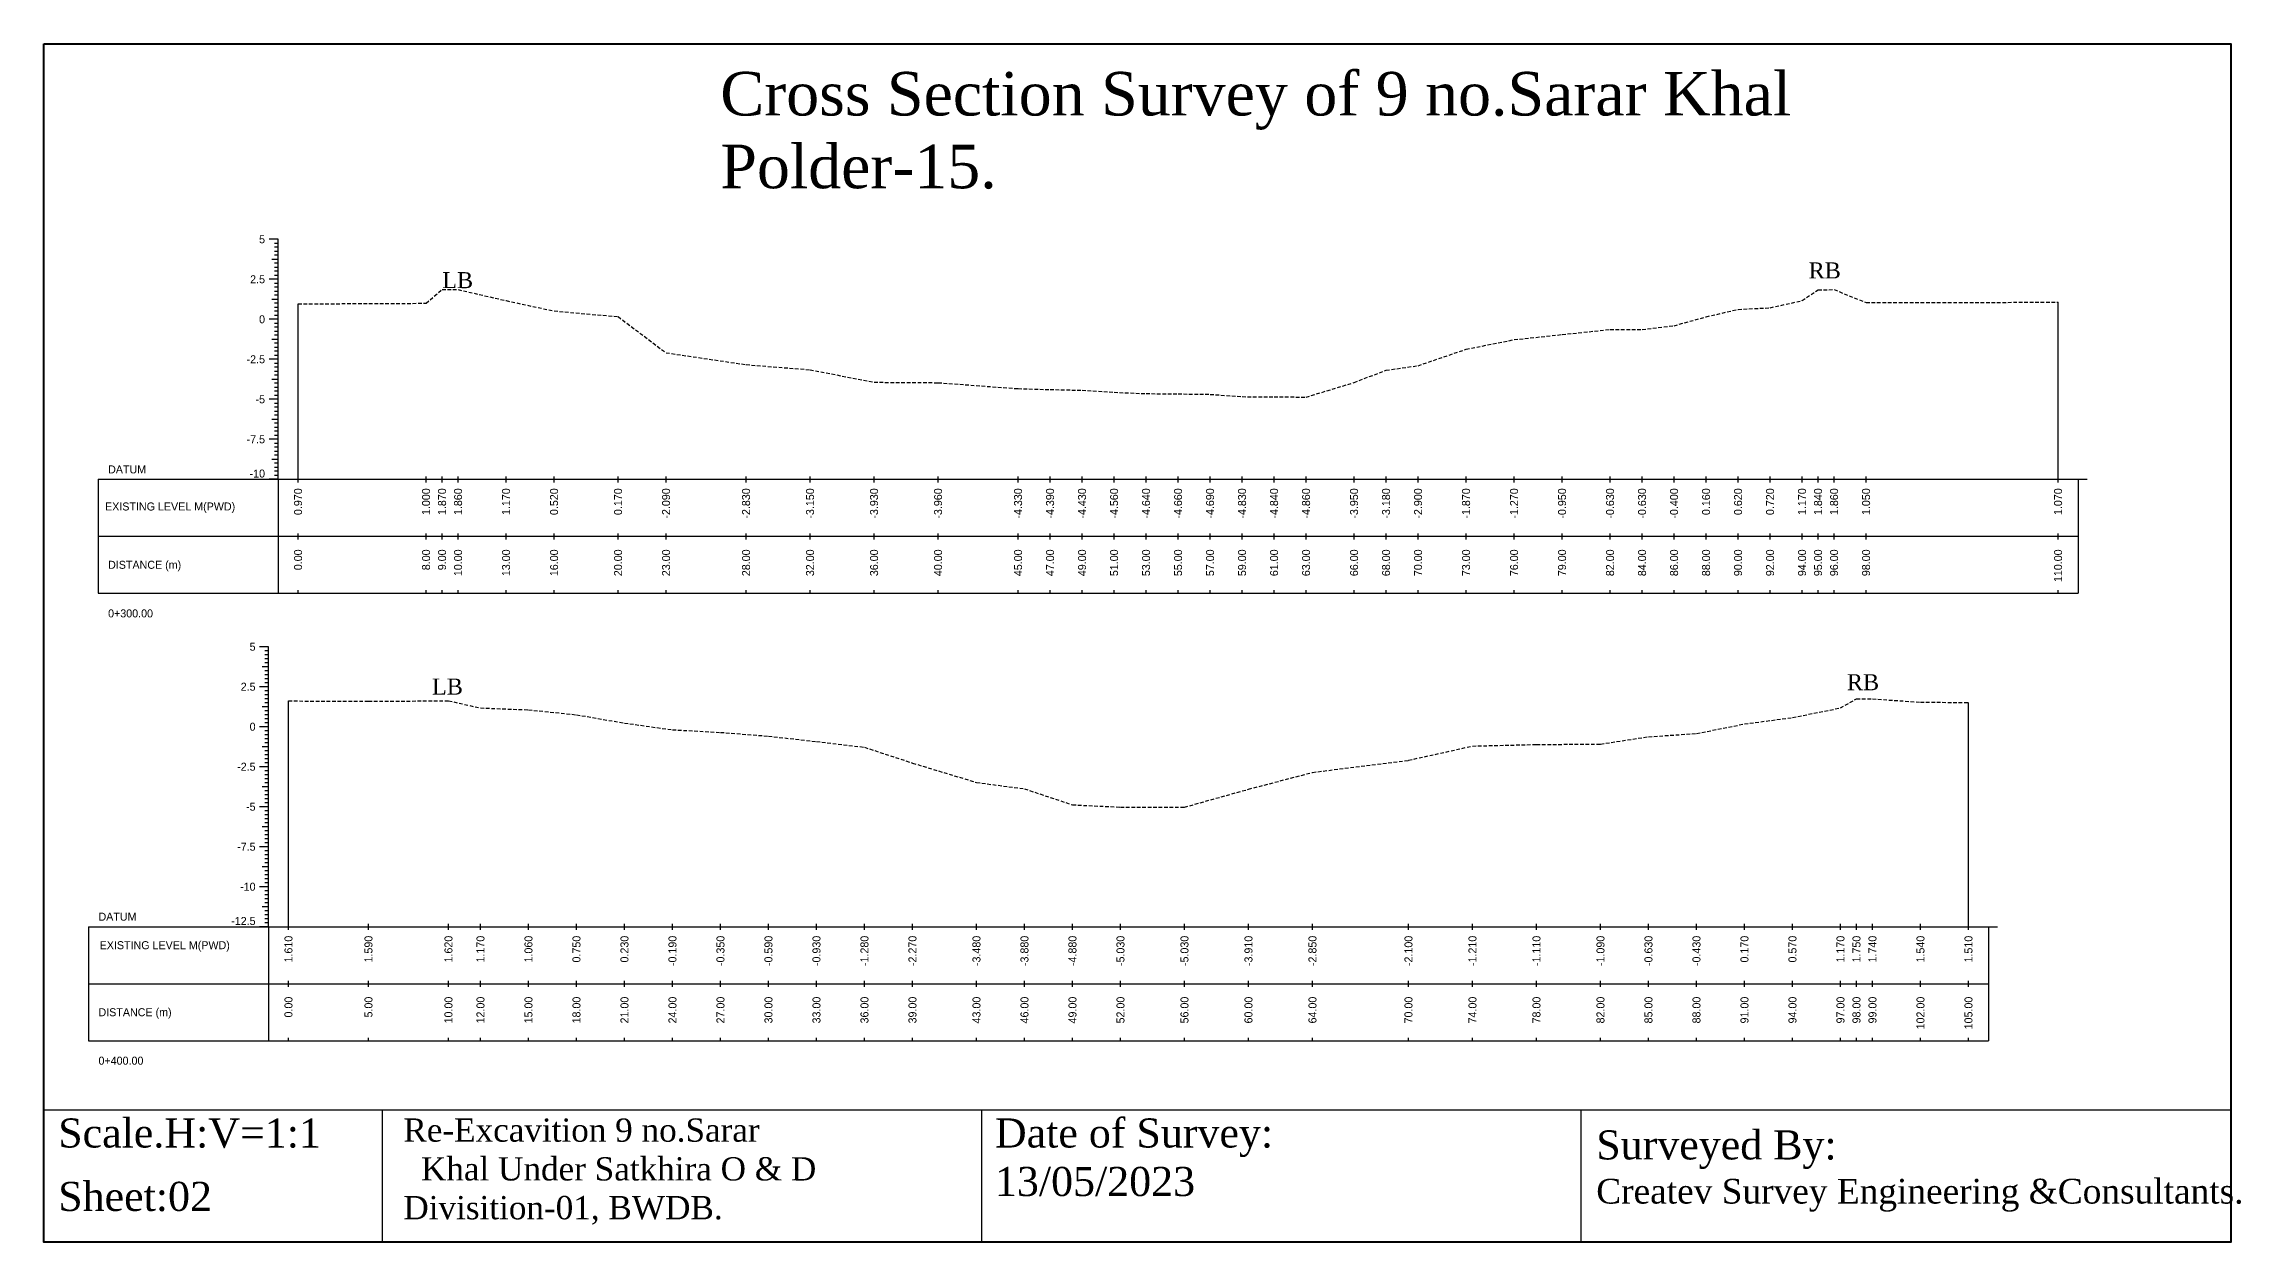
# Model space of a CAD drawing. Header units: inches. Extents: x 2527 to 3799, y -2520 to -1051.
# Drawn here: x 2527.3 to 2678.4, y -1269.6 to -1187.3 of the extents above; entities that cross this region are included whole.
import ezdxf
from ezdxf.enums import TextEntityAlignment as Align

# ---------------------------------------------------------------- set-up
doc = ezdxf.new("R2010")
doc.units = ezdxf.units.IN
doc.header["$MEASUREMENT"] = 0
doc.linetypes.add('HIDDEN', pattern=[0.375, 0.25, -0.125])
doc.layers.add('CS_Drawing', color=7, linetype='Continuous')
doc.layers.add('GL', color=3, linetype='HIDDEN')
doc.styles.add('romans', font='romans.shx')

msp = doc.modelspace()

# ---------------------------------------------------------------- linework, layer by layer
at = {"color": 4, "lineweight": 40}
msp.add_lwpolyline([(2527.34, -1187.26), (2677.68, -1187.26), (2677.68, -1269.63), (2527.34, -1269.63)], close=True, dxfattribs=at)
for points in [[(2677.68, -1187.26), (2677.68, -1269.63)], [(2527.34, -1260.55), (2677.68, -1260.55)], [(2527.34, -1260.55), (2527.34, -1269.63)], [(2550.59, -1260.55), (2550.59, -1269.63)], [(2591.79, -1260.55), (2591.79, -1269.63)], [(2632.99, -1260.55), (2632.99, -1269.63)]]:
    msp.add_lwpolyline(points)
at = {"layer": 'CS_Drawing'}
for p, q in [((2543.44, -1200.69), (2542.82, -1200.69)), ((2543.44, -1200.69), (2543, -1200.69)), ((2543.44, -1200.69), (2543.19, -1200.69)), ((2543.44, -1217.19), (2543.44, -1200.69)), ((2543.44, -1202.07), (2543, -1202.07)), ((2543.44, -1200.97), (2543.19, -1200.97)), ((2543.44, -1201.24), (2543.19, -1201.24)), ((2543.44, -1201.52), (2543.19, -1201.52)), ((2543.44, -1201.79), (2543.19, -1201.79)), ((2543.44, -1202.07), (2543.19, -1202.07)), ((2543.44, -1202.34), (2543.19, -1202.34)), ((2543.44, -1203.44), (2542.82, -1203.44)), ((2543.44, -1203.44), (2543, -1203.44)), ((2543.44, -1202.62), (2543.19, -1202.62)), ((2543.44, -1202.89), (2543.19, -1202.89)), ((2543.44, -1203.17), (2543.19, -1203.17)), ((2543.44, -1203.44), (2543.19, -1203.44)), ((2543.44, -1203.72), (2543.19, -1203.72)), ((2543.44, -1204.82), (2543, -1204.82)), ((2543.44, -1203.99), (2543.19, -1203.99)), ((2543.44, -1204.27), (2543.19, -1204.27)), ((2543.44, -1204.54), (2543.19, -1204.54)), ((2543.44, -1204.82), (2543.19, -1204.82)), ((2543.44, -1205.09), (2543.19, -1205.09)), ((2543.44, -1205.37), (2543.19, -1205.37)), ((2544.81, -1217.19), (2544.81, -1205.13)), ((2665.81, -1217.19), (2665.81, -1205.02)), ((2543.44, -1206.19), (2542.82, -1206.19)), ((2543.44, -1206.19), (2543, -1206.19)), ((2543.44, -1205.64), (2543.19, -1205.64)), ((2543.44, -1205.92), (2543.19, -1205.92)), ((2543.44, -1206.19), (2543.19, -1206.19)), ((2543.44, -1206.47), (2543.19, -1206.47)), ((2543.44, -1206.74), (2543.19, -1206.74)), ((2543.44, -1207.57), (2543, -1207.57)), ((2543.44, -1207.02), (2543.19, -1207.02)), ((2543.44, -1207.29), (2543.19, -1207.29)), ((2543.44, -1207.57), (2543.19, -1207.57)), ((2543.44, -1207.84), (2543.19, -1207.84)), ((2543.44, -1208.12), (2543.19, -1208.12)), ((2543.44, -1208.39), (2543.19, -1208.39)), ((2543.44, -1208.94), (2542.82, -1208.94)), ((2543.44, -1208.94), (2543, -1208.94)), ((2543.44, -1208.67), (2543.19, -1208.67)), ((2543.44, -1208.94), (2543.19, -1208.94)), ((2543.44, -1209.22), (2543.19, -1209.22)), ((2543.44, -1209.49), (2543.19, -1209.49)), ((2543.44, -1209.77), (2543.19, -1209.77)), ((2543.44, -1210.32), (2543, -1210.32)), ((2543.44, -1210.04), (2543.19, -1210.04)), ((2543.44, -1210.32), (2543.19, -1210.32)), ((2543.44, -1210.59), (2543.19, -1210.59)), ((2543.44, -1210.87), (2543.19, -1210.87)), ((2543.44, -1211.14), (2543.19, -1211.14)), ((2543.44, -1211.42), (2543.19, -1211.42)), ((2543.44, -1211.69), (2542.82, -1211.69)), ((2543.44, -1211.69), (2543, -1211.69)), ((2543.44, -1211.69), (2543.19, -1211.69)), ((2543.44, -1211.97), (2543.19, -1211.97)), ((2543.44, -1212.24), (2543.19, -1212.24)), ((2543.44, -1212.52), (2543.19, -1212.52)), ((2543.44, -1212.79), (2543.19, -1212.79)), ((2543.44, -1214.44), (2542.82, -1214.44)), ((2543.44, -1213.07), (2543, -1213.07)), ((2543.44, -1214.44), (2543, -1214.44)), ((2543.44, -1213.07), (2543.19, -1213.07)), ((2543.44, -1213.34), (2543.19, -1213.34)), ((2543.44, -1213.62), (2543.19, -1213.62)), ((2543.44, -1213.89), (2543.19, -1213.89)), ((2543.44, -1214.17), (2543.19, -1214.17)), ((2543.44, -1214.44), (2543.19, -1214.44)), ((2543.44, -1215.82), (2543, -1215.82)), ((2543.44, -1214.72), (2543.19, -1214.72)), ((2543.44, -1214.99), (2543.19, -1214.99)), ((2543.44, -1215.27), (2543.19, -1215.27)), ((2543.44, -1215.54), (2543.19, -1215.54)), ((2543.44, -1215.82), (2543.19, -1215.82)), ((2531.06, -1217.19), (2543.44, -1217.19)), ((2531.06, -1217.19), (2531.06, -1225.03)), ((2543.44, -1217.19), (2542.82, -1217.19)), ((2543.44, -1217.19), (2543, -1217.19)), ((2543.44, -1216.09), (2543.19, -1216.09)), ((2543.44, -1216.37), (2543.19, -1216.37)), ((2543.44, -1216.64), (2543.19, -1216.64)), ((2543.44, -1216.92), (2543.19, -1216.92)), ((2543.44, -1217.19), (2543.19, -1217.19)), ((2543.44, -1217.19), (2667.19, -1217.19)), ((2543.44, -1217.19), (2543.44, -1225.03)), ((2544.81, -1217.4), (2544.81, -1216.99)), ((2553.61, -1217.4), (2553.61, -1216.99)), ((2554.71, -1217.4), (2554.71, -1216.99)), ((2555.81, -1217.4), (2555.81, -1216.99)), ((2559.11, -1217.4), (2559.11, -1216.99)), ((2562.41, -1217.4), (2562.41, -1216.99)), ((2566.81, -1217.4), (2566.81, -1216.99)), ((2570.11, -1217.4), (2570.11, -1216.99)), ((2575.61, -1217.4), (2575.61, -1216.99)), ((2580.01, -1217.4), (2580.01, -1216.99)), ((2584.41, -1217.4), (2584.41, -1216.99)), ((2588.81, -1217.4), (2588.81, -1216.99)), ((2594.31, -1217.4), (2594.31, -1216.99)), ((2596.51, -1217.4), (2596.51, -1216.99)), ((2598.71, -1217.4), (2598.71, -1216.99)), ((2600.91, -1217.4), (2600.91, -1216.99)), ((2603.11, -1217.4), (2603.11, -1216.99)), ((2605.31, -1217.4), (2605.31, -1216.99)), ((2607.51, -1217.4), (2607.51, -1216.99)), ((2609.71, -1217.4), (2609.71, -1216.99)), ((2611.91, -1217.4), (2611.91, -1216.99)), ((2614.11, -1217.4), (2614.11, -1216.99)), ((2617.41, -1217.4), (2617.41, -1216.99)), ((2619.61, -1217.4), (2619.61, -1216.99)), ((2621.81, -1217.4), (2621.81, -1216.99)), ((2625.11, -1217.4), (2625.11, -1216.99)), ((2628.41, -1217.4), (2628.41, -1216.99)), ((2631.71, -1217.4), (2631.71, -1216.99)), ((2635.01, -1217.4), (2635.01, -1216.99)), ((2637.21, -1217.4), (2637.21, -1216.99)), ((2639.41, -1217.4), (2639.41, -1216.99)), ((2641.61, -1217.4), (2641.61, -1216.99)), ((2643.81, -1217.4), (2643.81, -1216.99)), ((2646.01, -1217.4), (2646.01, -1216.99)), ((2648.21, -1217.4), (2648.21, -1216.99)), ((2649.31, -1217.4), (2649.31, -1216.99)), ((2650.41, -1217.4), (2650.41, -1216.99)), ((2652.61, -1217.4), (2652.61, -1216.99)), ((2665.81, -1217.4), (2665.81, -1216.99)), ((2667.19, -1217.19), (2667.81, -1217.19)), ((2667.19, -1217.19), (2667.62, -1217.19)), ((2667.19, -1217.19), (2667.44, -1217.19)), ((2667.19, -1217.19), (2667.19, -1225.03)), ((2531.06, -1221.11), (2543.44, -1221.11)), ((2543.44, -1221.11), (2667.19, -1221.11)), ((2543.44, -1221.11), (2667.19, -1221.11)), ((2544.81, -1221.32), (2544.81, -1220.91)), ((2553.61, -1221.32), (2553.61, -1220.91)), ((2554.71, -1221.32), (2554.71, -1220.91)), ((2555.81, -1221.32), (2555.81, -1220.91)), ((2559.11, -1221.32), (2559.11, -1220.91)), ((2562.41, -1221.32), (2562.41, -1220.91)), ((2566.81, -1221.32), (2566.81, -1220.91)), ((2570.11, -1221.32), (2570.11, -1220.91)), ((2575.61, -1221.32), (2575.61, -1220.91)), ((2580.01, -1221.32), (2580.01, -1220.91)), ((2584.41, -1221.32), (2584.41, -1220.91)), ((2588.81, -1221.32), (2588.81, -1220.91)), ((2594.31, -1221.32), (2594.31, -1220.91)), ((2596.51, -1221.32), (2596.51, -1220.91)), ((2598.71, -1221.32), (2598.71, -1220.91)), ((2600.91, -1221.32), (2600.91, -1220.91)), ((2603.11, -1221.32), (2603.11, -1220.91)), ((2605.31, -1221.32), (2605.31, -1220.91)), ((2607.51, -1221.32), (2607.51, -1220.91)), ((2609.71, -1221.32), (2609.71, -1220.91)), ((2611.91, -1221.32), (2611.91, -1220.91)), ((2614.11, -1221.32), (2614.11, -1220.91)), ((2617.41, -1221.32), (2617.41, -1220.91)), ((2619.61, -1221.32), (2619.61, -1220.91)), ((2621.81, -1221.32), (2621.81, -1220.91)), ((2625.11, -1221.32), (2625.11, -1220.91)), ((2628.41, -1221.32), (2628.41, -1220.91)), ((2631.71, -1221.32), (2631.71, -1220.91)), ((2635.01, -1221.32), (2635.01, -1220.91)), ((2637.21, -1221.32), (2637.21, -1220.91)), ((2639.41, -1221.32), (2639.41, -1220.91)), ((2641.61, -1221.32), (2641.61, -1220.91)), ((2643.81, -1221.32), (2643.81, -1220.91)), ((2646.01, -1221.32), (2646.01, -1220.91)), ((2648.21, -1221.32), (2648.21, -1220.91)), ((2649.31, -1221.32), (2649.31, -1220.91)), ((2650.41, -1221.32), (2650.41, -1220.91)), ((2652.61, -1221.32), (2652.61, -1220.91)), ((2665.81, -1221.32), (2665.81, -1220.91)), ((2544.81, -1225.03), (2544.81, -1224.82)), ((2553.61, -1225.03), (2553.61, -1224.82)), ((2554.71, -1225.03), (2554.71, -1224.82)), ((2555.81, -1225.03), (2555.81, -1224.82)), ((2559.11, -1225.03), (2559.11, -1224.82)), ((2562.41, -1225.03), (2562.41, -1224.82)), ((2566.81, -1225.03), (2566.81, -1224.82)), ((2570.11, -1225.03), (2570.11, -1224.82)), ((2575.61, -1225.03), (2575.61, -1224.82)), ((2580.01, -1225.03), (2580.01, -1224.82)), ((2584.41, -1225.03), (2584.41, -1224.82)), ((2588.81, -1225.03), (2588.81, -1224.82)), ((2594.31, -1225.03), (2594.31, -1224.82)), ((2596.51, -1225.03), (2596.51, -1224.82)), ((2598.71, -1225.03), (2598.71, -1224.82)), ((2600.91, -1225.03), (2600.91, -1224.82)), ((2603.11, -1225.03), (2603.11, -1224.82)), ((2605.31, -1225.03), (2605.31, -1224.82)), ((2607.51, -1225.03), (2607.51, -1224.82)), ((2609.71, -1225.03), (2609.71, -1224.82)), ((2611.91, -1225.03), (2611.91, -1224.82)), ((2614.11, -1225.03), (2614.11, -1224.82)), ((2617.41, -1225.03), (2617.41, -1224.82)), ((2619.61, -1225.03), (2619.61, -1224.82)), ((2621.81, -1225.03), (2621.81, -1224.82)), ((2625.11, -1225.03), (2625.11, -1224.82)), ((2628.41, -1225.03), (2628.41, -1224.82)), ((2631.71, -1225.03), (2631.71, -1224.82)), ((2635.01, -1225.03), (2635.01, -1224.82)), ((2637.21, -1225.03), (2637.21, -1224.82)), ((2639.41, -1225.03), (2639.41, -1224.82)), ((2641.61, -1225.03), (2641.61, -1224.82)), ((2643.81, -1225.03), (2643.81, -1224.82)), ((2646.01, -1225.03), (2646.01, -1224.82)), ((2648.21, -1225.03), (2648.21, -1224.82)), ((2649.31, -1225.03), (2649.31, -1224.82)), ((2650.41, -1225.03), (2650.41, -1224.82)), ((2652.61, -1225.03), (2652.61, -1224.82)), ((2665.81, -1225.03), (2665.81, -1224.82)), ((2531.06, -1225.03), (2543.44, -1225.03)), ((2543.44, -1225.03), (2667.19, -1225.03)), ((2542.78, -1228.7), (2542.16, -1228.7)), ((2542.78, -1228.7), (2542.35, -1228.7)), ((2542.78, -1228.7), (2542.53, -1228.7)), ((2542.78, -1228.98), (2542.53, -1228.98)), ((2542.78, -1229.25), (2542.53, -1229.25)), ((2542.78, -1229.53), (2542.53, -1229.53)), ((2542.78, -1247.95), (2542.78, -1228.7)), ((2542.78, -1230.08), (2542.35, -1230.08)), ((2542.78, -1229.8), (2542.53, -1229.8)), ((2542.78, -1230.08), (2542.53, -1230.08)), ((2542.78, -1230.35), (2542.53, -1230.35)), ((2542.78, -1230.63), (2542.53, -1230.63)), ((2542.78, -1230.9), (2542.53, -1230.9)), ((2542.78, -1231.45), (2542.16, -1231.45)), ((2542.78, -1231.45), (2542.35, -1231.45)), ((2542.78, -1231.18), (2542.53, -1231.18)), ((2542.78, -1231.45), (2542.53, -1231.45)), ((2542.78, -1231.73), (2542.53, -1231.73)), ((2542.78, -1232), (2542.53, -1232)), ((2542.78, -1232.28), (2542.53, -1232.28)), ((2542.78, -1232.55), (2542.53, -1232.55)), ((2544.15, -1247.95), (2544.15, -1232.43)), ((2659.65, -1247.95), (2659.65, -1232.54)), ((2542.78, -1232.83), (2542.35, -1232.83)), ((2542.78, -1232.83), (2542.53, -1232.83)), ((2542.78, -1233.1), (2542.53, -1233.1)), ((2542.78, -1233.38), (2542.53, -1233.38)), ((2542.78, -1233.65), (2542.53, -1233.65)), ((2542.78, -1233.93), (2542.53, -1233.93)), ((2542.78, -1234.2), (2542.16, -1234.2)), ((2542.78, -1234.2), (2542.35, -1234.2)), ((2542.78, -1235.58), (2542.35, -1235.58)), ((2542.78, -1234.2), (2542.53, -1234.2)), ((2542.78, -1234.48), (2542.53, -1234.48)), ((2542.78, -1234.75), (2542.53, -1234.75)), ((2542.78, -1235.03), (2542.53, -1235.03)), ((2542.78, -1235.3), (2542.53, -1235.3)), ((2542.78, -1235.58), (2542.53, -1235.58)), ((2542.78, -1236.95), (2542.16, -1236.95)), ((2542.78, -1236.95), (2542.35, -1236.95)), ((2542.78, -1235.85), (2542.53, -1235.85)), ((2542.78, -1236.13), (2542.53, -1236.13)), ((2542.78, -1236.4), (2542.53, -1236.4)), ((2542.78, -1236.68), (2542.53, -1236.68)), ((2542.78, -1236.95), (2542.53, -1236.95)), ((2542.78, -1238.33), (2542.35, -1238.33)), ((2542.78, -1237.23), (2542.53, -1237.23)), ((2542.78, -1237.5), (2542.53, -1237.5)), ((2542.78, -1237.78), (2542.53, -1237.78)), ((2542.78, -1238.05), (2542.53, -1238.05)), ((2542.78, -1238.33), (2542.53, -1238.33)), ((2542.78, -1238.6), (2542.53, -1238.6)), ((2542.78, -1239.7), (2542.16, -1239.7)), ((2542.78, -1239.7), (2542.35, -1239.7)), ((2542.78, -1238.88), (2542.53, -1238.88)), ((2542.78, -1239.15), (2542.53, -1239.15)), ((2542.78, -1239.43), (2542.53, -1239.43)), ((2542.78, -1239.7), (2542.53, -1239.7)), ((2542.78, -1239.98), (2542.53, -1239.98)), ((2542.78, -1241.08), (2542.35, -1241.08)), ((2542.78, -1240.25), (2542.53, -1240.25)), ((2542.78, -1240.53), (2542.53, -1240.53)), ((2542.78, -1240.8), (2542.53, -1240.8)), ((2542.78, -1241.08), (2542.53, -1241.08)), ((2542.78, -1241.35), (2542.53, -1241.35)), ((2542.78, -1241.63), (2542.53, -1241.63)), ((2542.78, -1242.45), (2542.16, -1242.45)), ((2542.78, -1242.45), (2542.35, -1242.45)), ((2542.78, -1241.9), (2542.53, -1241.9)), ((2542.78, -1242.18), (2542.53, -1242.18)), ((2542.78, -1242.45), (2542.53, -1242.45)), ((2542.78, -1242.73), (2542.53, -1242.73)), ((2542.78, -1243), (2542.53, -1243)), ((2542.78, -1243.83), (2542.35, -1243.83)), ((2542.78, -1243.28), (2542.53, -1243.28)), ((2542.78, -1243.55), (2542.53, -1243.55)), ((2542.78, -1243.83), (2542.53, -1243.83)), ((2542.78, -1244.1), (2542.53, -1244.1)), ((2542.78, -1244.38), (2542.53, -1244.38)), ((2542.78, -1244.65), (2542.53, -1244.65)), ((2542.78, -1245.2), (2542.16, -1245.2)), ((2542.78, -1245.2), (2542.35, -1245.2)), ((2542.78, -1244.93), (2542.53, -1244.93)), ((2542.78, -1245.2), (2542.53, -1245.2)), ((2542.78, -1245.48), (2542.53, -1245.48)), ((2542.78, -1245.75), (2542.53, -1245.75)), ((2542.78, -1246.03), (2542.53, -1246.03)), ((2542.78, -1246.58), (2542.35, -1246.58)), ((2542.78, -1246.3), (2542.53, -1246.3)), ((2542.78, -1246.58), (2542.53, -1246.58)), ((2542.78, -1246.85), (2542.53, -1246.85)), ((2542.78, -1247.13), (2542.53, -1247.13)), ((2542.78, -1247.4), (2542.53, -1247.4)), ((2542.78, -1247.68), (2542.53, -1247.68)), ((2530.4, -1247.95), (2542.78, -1247.95)), ((2530.4, -1247.95), (2530.4, -1255.79)), ((2542.78, -1247.95), (2542.16, -1247.95)), ((2542.78, -1247.95), (2542.35, -1247.95)), ((2542.78, -1247.95), (2542.53, -1247.95)), ((2542.78, -1247.95), (2661.03, -1247.95)), ((2542.78, -1247.95), (2542.78, -1255.79)), ((2544.15, -1248.16), (2544.15, -1247.75)), ((2549.65, -1248.16), (2549.65, -1247.75)), ((2555.15, -1248.16), (2555.15, -1247.75)), ((2557.35, -1248.16), (2557.35, -1247.75)), ((2560.65, -1248.16), (2560.65, -1247.75)), ((2563.95, -1248.16), (2563.95, -1247.75)), ((2567.25, -1248.16), (2567.25, -1247.75)), ((2570.55, -1248.16), (2570.55, -1247.75)), ((2573.85, -1248.16), (2573.85, -1247.75)), ((2577.15, -1248.16), (2577.15, -1247.75)), ((2580.45, -1248.16), (2580.45, -1247.75)), ((2583.75, -1248.16), (2583.75, -1247.75)), ((2587.05, -1248.16), (2587.05, -1247.75)), ((2591.45, -1248.16), (2591.45, -1247.75)), ((2594.75, -1248.16), (2594.75, -1247.75)), ((2598.05, -1248.16), (2598.05, -1247.75)), ((2601.35, -1248.16), (2601.35, -1247.75)), ((2605.75, -1248.16), (2605.75, -1247.75)), ((2610.15, -1248.16), (2610.15, -1247.75)), ((2614.55, -1248.16), (2614.55, -1247.75)), ((2621.15, -1248.16), (2621.15, -1247.75)), ((2625.55, -1248.16), (2625.55, -1247.75)), ((2629.95, -1248.16), (2629.95, -1247.75)), ((2634.35, -1248.16), (2634.35, -1247.75)), ((2637.65, -1248.16), (2637.65, -1247.75)), ((2640.95, -1248.16), (2640.95, -1247.75)), ((2644.25, -1248.16), (2644.25, -1247.75)), ((2647.55, -1248.16), (2647.55, -1247.75)), ((2650.85, -1248.16), (2650.85, -1247.75)), ((2651.95, -1248.16), (2651.95, -1247.75)), ((2653.05, -1248.16), (2653.05, -1247.75)), ((2656.35, -1248.16), (2656.35, -1247.75)), ((2659.65, -1248.16), (2659.65, -1247.75)), ((2661.03, -1247.95), (2661.65, -1247.95)), ((2661.03, -1247.95), (2661.46, -1247.95)), ((2661.03, -1247.95), (2661.28, -1247.95)), ((2661.03, -1247.95), (2661.03, -1255.79)), ((2530.4, -1251.87), (2542.78, -1251.87)), ((2542.78, -1251.87), (2661.03, -1251.87)), ((2542.78, -1251.87), (2661.03, -1251.87)), ((2544.15, -1252.08), (2544.15, -1251.66)), ((2549.65, -1252.08), (2549.65, -1251.66)), ((2555.15, -1252.08), (2555.15, -1251.66)), ((2557.35, -1252.08), (2557.35, -1251.66)), ((2560.65, -1252.08), (2560.65, -1251.66)), ((2563.95, -1252.08), (2563.95, -1251.66)), ((2567.25, -1252.08), (2567.25, -1251.66)), ((2570.55, -1252.08), (2570.55, -1251.66)), ((2573.85, -1252.08), (2573.85, -1251.66)), ((2577.15, -1252.08), (2577.15, -1251.66)), ((2580.45, -1252.08), (2580.45, -1251.66)), ((2583.75, -1252.08), (2583.75, -1251.66)), ((2587.05, -1252.08), (2587.05, -1251.66)), ((2591.45, -1252.08), (2591.45, -1251.66)), ((2594.75, -1252.08), (2594.75, -1251.66)), ((2598.05, -1252.08), (2598.05, -1251.66)), ((2601.35, -1252.08), (2601.35, -1251.66)), ((2605.75, -1252.08), (2605.75, -1251.66)), ((2610.15, -1252.08), (2610.15, -1251.66)), ((2614.55, -1252.08), (2614.55, -1251.66)), ((2621.15, -1252.08), (2621.15, -1251.66)), ((2625.55, -1252.08), (2625.55, -1251.66)), ((2629.95, -1252.08), (2629.95, -1251.66)), ((2634.35, -1252.08), (2634.35, -1251.66)), ((2637.65, -1252.08), (2637.65, -1251.66)), ((2640.95, -1252.08), (2640.95, -1251.66)), ((2644.25, -1252.08), (2644.25, -1251.66)), ((2647.55, -1252.08), (2647.55, -1251.66)), ((2650.85, -1252.08), (2650.85, -1251.66)), ((2651.95, -1252.08), (2651.95, -1251.66)), ((2653.05, -1252.08), (2653.05, -1251.66)), ((2656.35, -1252.08), (2656.35, -1251.66)), ((2659.65, -1252.08), (2659.65, -1251.66)), ((2530.4, -1255.79), (2542.78, -1255.79)), ((2542.78, -1255.79), (2661.03, -1255.79)), ((2544.15, -1255.79), (2544.15, -1255.58)), ((2549.65, -1255.79), (2549.65, -1255.58)), ((2555.15, -1255.79), (2555.15, -1255.58)), ((2557.35, -1255.79), (2557.35, -1255.58)), ((2560.65, -1255.79), (2560.65, -1255.58)), ((2563.95, -1255.79), (2563.95, -1255.58)), ((2567.25, -1255.79), (2567.25, -1255.58)), ((2570.55, -1255.79), (2570.55, -1255.58)), ((2573.85, -1255.79), (2573.85, -1255.58)), ((2577.15, -1255.79), (2577.15, -1255.58)), ((2580.45, -1255.79), (2580.45, -1255.58)), ((2583.75, -1255.79), (2583.75, -1255.58)), ((2587.05, -1255.79), (2587.05, -1255.58)), ((2591.45, -1255.79), (2591.45, -1255.58)), ((2594.75, -1255.79), (2594.75, -1255.58)), ((2598.05, -1255.79), (2598.05, -1255.58)), ((2601.35, -1255.79), (2601.35, -1255.58)), ((2605.75, -1255.79), (2605.75, -1255.58)), ((2610.15, -1255.79), (2610.15, -1255.58)), ((2614.55, -1255.79), (2614.55, -1255.58)), ((2621.15, -1255.79), (2621.15, -1255.58)), ((2625.55, -1255.79), (2625.55, -1255.58)), ((2629.95, -1255.79), (2629.95, -1255.58)), ((2634.35, -1255.79), (2634.35, -1255.58)), ((2637.65, -1255.79), (2637.65, -1255.58)), ((2640.95, -1255.79), (2640.95, -1255.58)), ((2644.25, -1255.79), (2644.25, -1255.58)), ((2647.55, -1255.79), (2647.55, -1255.58)), ((2650.85, -1255.79), (2650.85, -1255.58)), ((2651.95, -1255.79), (2651.95, -1255.58)), ((2653.05, -1255.79), (2653.05, -1255.58)), ((2656.35, -1255.79), (2656.35, -1255.58)), ((2659.65, -1255.79), (2659.65, -1255.58))]:
    msp.add_line(p, q, dxfattribs=at)
at = {"layer": 'GL'}
for points in [[(2544.81, -1205.13), (2553.61, -1205.09), (2554.71, -1204.14), (2555.81, -1204.15), (2559.11, -1204.91), (2562.41, -1205.62), (2566.81, -1206.01), (2570.11, -1208.49), (2575.61, -1209.31), (2580.01, -1209.66), (2584.41, -1210.52), (2588.81, -1210.55), (2594.31, -1210.96), (2596.51, -1211.02), (2598.71, -1211.07), (2600.91, -1211.21), (2603.11, -1211.3), (2605.31, -1211.32), (2607.51, -1211.35), (2609.71, -1211.51), (2611.91, -1211.52), (2614.11, -1211.54), (2617.41, -1210.54), (2619.61, -1209.69), (2621.81, -1209.38), (2625.11, -1208.25), (2628.41, -1207.59), (2631.71, -1207.24), (2635.01, -1206.89), (2637.21, -1206.89), (2639.41, -1206.63), (2641.61, -1206.02), (2643.81, -1205.51), (2646.01, -1205.4), (2648.21, -1204.91), (2649.31, -1204.17), (2650.41, -1204.15), (2652.61, -1205.04), (2665.81, -1205.02)], [(2544.15, -1232.43), (2549.65, -1232.45), (2555.15, -1232.42), (2557.35, -1232.91), (2560.65, -1233.04), (2563.95, -1233.38), (2567.25, -1233.95), (2570.55, -1234.41), (2573.85, -1234.59), (2577.15, -1234.85), (2580.45, -1235.22), (2583.75, -1235.61), (2587.05, -1236.7), (2591.45, -1238.03), (2594.75, -1238.47), (2598.05, -1239.57), (2601.35, -1239.73), (2605.75, -1239.73), (2610.15, -1238.5), (2614.55, -1237.34), (2621.15, -1236.51), (2625.55, -1235.53), (2629.95, -1235.42), (2634.35, -1235.4), (2637.65, -1234.89), (2640.95, -1234.67), (2644.25, -1234.01), (2647.55, -1233.57), (2650.85, -1232.91), (2651.95, -1232.28), (2653.05, -1232.29), (2656.35, -1232.51), (2659.65, -1232.54)]]:
    msp.add_lwpolyline(points, dxfattribs=at)

# ---------------------------------------------------------------- texts
at = {"attachment_point": 1, "style": 'romans'}
for s, insert, char_height, width in [('{\\fTimes New Roman|b0|i0|c0|p18;Cross Section Survey of 9 no.Sarar Khal Polder-15.}', (2573.84, -1189.18), 3, 75.7359), ('{\\fTimes New Roman|b0|i0|c0|p18;RB}', (2648.66, -1202.28), 1.1, 96.5494), ('{\\fTimes New Roman|b0|i0|c0|p18;LB}', (2554.72, -1202.95), 1.1, 96.5494), ('{\\fTimes New Roman|b0|i0|c0|p18;LB}', (2554.02, -1230.89), 1.1, 96.5494), ('{\\fTimes New Roman|b0|i0|c0|p18;RB}', (2651.29, -1230.59), 1.1, 96.5494), ('{\\fTimes New Roman|b0|i0|c0|p18;Scale.H:V=1:1}', (2528.32, -1261.13), 2, 22.2708), ('{\\fTimes New Roman|b0|i0|c0|p18;Re-Excavition 9 no.Sarar\\P  Khal Under Satkhira O & D    Divisition-01, BWDB.}', (2552.05, -1261.13), 1.6, 38.8405), ('{\\fTimes New Roman|b0|i0|c0|p18;Date of Survey: 13/05/2023}', (2592.72, -1261.13), 2, 22.2708), ('{\\fTimes New Roman|b0|i0|c0|p18;Surveyed By:                                     \\H0.85x;Createv Survey Engineering &Consultants.}', (2634.06, -1261.95), 2, 45.2193), ('{\\fTimes New Roman|b0|i0|c0|p18;Sheet:02}', (2528.32, -1265.49), 2, 38.8405)]:
    msp.add_mtext(s, dxfattribs=dict(at, insert=insert, char_height=char_height, width=width))
at = {"layer": 'CS_Drawing'}
for s, p in [('5', (2542.54, -1200.69)), ('2.5', (2542.54, -1203.44)), ('0', (2542.54, -1206.19)), ('-2.5', (2542.54, -1208.94)), ('-5', (2542.54, -1211.69)), ('-7.5', (2542.54, -1214.44)), ('5', (2541.89, -1228.7)), ('2.5', (2541.89, -1231.45)), ('0', (2541.89, -1234.2)), ('-2.5', (2541.89, -1236.95)), ('-5', (2541.89, -1239.7)), ('-7.5', (2541.89, -1242.45)), ('-10', (2541.89, -1245.2))]:
    msp.add_text(s, height=0.55, dxfattribs=at).set_placement(p, align=Align.MIDDLE_RIGHT)
for s, p in [('DATUM', (2531.75, -1216.51)), ('EXISTING LEVEL M(PWD)', (2531.54, -1219.06)), ('DISTANCE (m)', (2531.75, -1223.07)), ('0+300.00', (2531.75, -1226.41)), ('DATUM', (2531.09, -1247.26)), ('EXISTING LEVEL M(PWD)', (2531.17, -1249.22)), ('DISTANCE (m)', (2531.09, -1253.83)), ('0+400.00', (2531.09, -1257.16))]:
    msp.add_text(s, height=0.55, dxfattribs=at).set_placement(p, align=Align.MIDDLE_LEFT)
for s, p in [('-10', (2542.54, -1217.07)), ('-12.5', (2541.89, -1247.83))]:
    msp.add_text(s, height=0.55, dxfattribs=at).set_placement(p, align=Align.RIGHT)
for s, p in [('0.970', (2544.81, -1217.81)), ('1.000', (2553.61, -1217.81)), ('1.870', (2554.71, -1217.81)), ('1.860', (2555.81, -1217.81)), ('1.170', (2559.11, -1217.81)), ('0.520', (2562.41, -1217.81)), ('0.170', (2566.81, -1217.81)), ('-2.090', (2570.11, -1217.81)), ('-2.830', (2575.61, -1217.81)), ('-3.150', (2580.01, -1217.81)), ('-3.930', (2584.41, -1217.81)), ('-3.960', (2588.81, -1217.81)), ('-4.330', (2594.31, -1217.81)), ('-4.390', (2596.51, -1217.81)), ('-4.430', (2598.71, -1217.81)), ('-4.560', (2600.91, -1217.81)), ('-4.640', (2603.11, -1217.81)), ('-4.660', (2605.31, -1217.81)), ('-4.690', (2607.51, -1217.81)), ('-4.830', (2609.71, -1217.81)), ('-4.840', (2611.91, -1217.81)), ('-4.860', (2614.11, -1217.81)), ('-3.950', (2617.41, -1217.81)), ('-3.180', (2619.61, -1217.81)), ('-2.900', (2621.81, -1217.81)), ('-1.870', (2625.11, -1217.81)), ('-1.270', (2628.41, -1217.81)), ('-0.950', (2631.71, -1217.81)), ('-0.630', (2635.01, -1217.81)), ('-0.630', (2637.21, -1217.81)), ('-0.400', (2639.41, -1217.81)), ('0.160', (2641.61, -1217.81)), ('0.620', (2643.81, -1217.81)), ('0.720', (2646.01, -1217.81)), ('1.170', (2648.21, -1217.81)), ('1.840', (2649.31, -1217.81)), ('1.860', (2650.41, -1217.81)), ('1.050', (2652.61, -1217.81)), ('1.070', (2665.81, -1217.81)), ('0.00', (2544.81, -1222.01)), ('8.00', (2553.61, -1222.01)), ('9.00', (2554.71, -1222.01)), ('10.00', (2555.81, -1222.01)), ('13.00', (2559.11, -1222.01)), ('16.00', (2562.41, -1222.01)), ('20.00', (2566.81, -1222.01)), ('23.00', (2570.11, -1222.01)), ('28.00', (2575.61, -1222.01)), ('32.00', (2580.01, -1222.01)), ('36.00', (2584.41, -1222.01)), ('40.00', (2588.81, -1222.01)), ('45.00', (2594.31, -1222.01)), ('47.00', (2596.51, -1222.01)), ('49.00', (2598.71, -1222.01)), ('51.00', (2600.91, -1222.01)), ('53.00', (2603.11, -1222.01)), ('55.00', (2605.31, -1222.01)), ('57.00', (2607.51, -1222.01)), ('59.00', (2609.71, -1222.01)), ('61.00', (2611.91, -1222.01)), ('63.00', (2614.11, -1222.01)), ('66.00', (2617.41, -1222.01)), ('68.00', (2619.61, -1222.01)), ('70.00', (2621.81, -1222.01)), ('73.00', (2625.11, -1222.01)), ('76.00', (2628.41, -1222.01)), ('79.00', (2631.71, -1222.01)), ('82.00', (2635.01, -1222.01)), ('84.00', (2637.21, -1222.01)), ('86.00', (2639.41, -1222.01)), ('88.00', (2641.61, -1222.01)), ('90.00', (2643.81, -1222.01)), ('92.00', (2646.01, -1222.01)), ('94.00', (2648.21, -1222.01)), ('95.00', (2649.31, -1222.01)), ('96.00', (2650.41, -1222.01)), ('98.00', (2652.61, -1222.01)), ('110.00', (2665.81, -1222.01)), ('1.610', (2544.15, -1248.57)), ('1.590', (2549.65, -1248.57)), ('1.620', (2555.15, -1248.57)), ('1.170', (2557.35, -1248.57)), ('1.060', (2560.65, -1248.57)), ('0.750', (2563.95, -1248.57)), ('0.230', (2567.25, -1248.57)), ('-0.190', (2570.55, -1248.57)), ('-0.350', (2573.85, -1248.57)), ('-0.590', (2577.15, -1248.57)), ('-0.930', (2580.45, -1248.57)), ('-1.280', (2583.75, -1248.57)), ('-2.270', (2587.05, -1248.57)), ('-3.480', (2591.45, -1248.57)), ('-3.880', (2594.75, -1248.57)), ('-4.880', (2598.05, -1248.57)), ('-5.030', (2601.35, -1248.57)), ('-5.030', (2605.75, -1248.57)), ('-3.910', (2610.15, -1248.57)), ('-2.850', (2614.55, -1248.57)), ('-2.100', (2621.15, -1248.57)), ('-1.210', (2625.55, -1248.57)), ('-1.110', (2629.95, -1248.57)), ('-1.090', (2634.35, -1248.57)), ('-0.630', (2637.65, -1248.57)), ('-0.430', (2640.95, -1248.57)), ('0.170', (2644.25, -1248.57)), ('0.570', (2647.55, -1248.57)), ('1.170', (2650.85, -1248.57)), ('1.750', (2651.95, -1248.57)), ('1.740', (2653.05, -1248.57)), ('1.540', (2656.35, -1248.57)), ('1.510', (2659.65, -1248.57)), ('0.00', (2544.15, -1252.76)), ('5.00', (2549.65, -1252.76)), ('10.00', (2555.15, -1252.76)), ('12.00', (2557.35, -1252.76)), ('15.00', (2560.65, -1252.76)), ('18.00', (2563.95, -1252.76)), ('21.00', (2567.25, -1252.76)), ('24.00', (2570.55, -1252.76)), ('27.00', (2573.85, -1252.76)), ('30.00', (2577.15, -1252.76)), ('33.00', (2580.45, -1252.76)), ('36.00', (2583.75, -1252.76)), ('39.00', (2587.05, -1252.76)), ('43.00', (2591.45, -1252.76)), ('46.00', (2594.75, -1252.76)), ('49.00', (2598.05, -1252.76)), ('52.00', (2601.35, -1252.76)), ('56.00', (2605.75, -1252.76)), ('60.00', (2610.15, -1252.76)), ('64.00', (2614.55, -1252.76)), ('70.00', (2621.15, -1252.76)), ('74.00', (2625.55, -1252.76)), ('78.00', (2629.95, -1252.76)), ('82.00', (2634.35, -1252.76)), ('85.00', (2637.65, -1252.76)), ('88.00', (2640.95, -1252.76)), ('91.00', (2644.25, -1252.76)), ('94.00', (2647.55, -1252.76)), ('97.00', (2650.85, -1252.76)), ('98.00', (2651.95, -1252.76)), ('99.00', (2653.05, -1252.76)), ('102.00', (2656.35, -1252.76)), ('105.00', (2659.65, -1252.76))]:
    msp.add_text(s, height=0.55, rotation=90, dxfattribs=at).set_placement(p, align=Align.MIDDLE_RIGHT)

doc.saveas('drawing.dxf')
